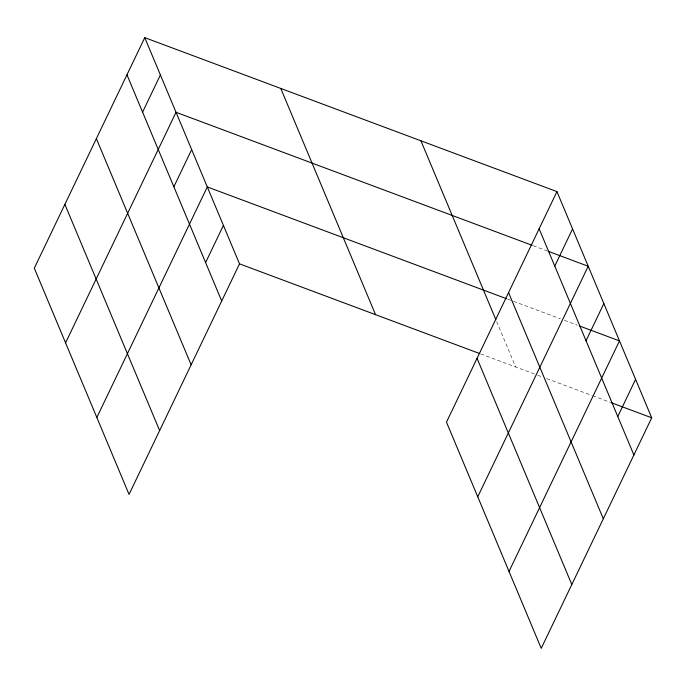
<?xml version="1.0" encoding="UTF-8"?>
<svg xmlns="http://www.w3.org/2000/svg" width="686" height="686" viewBox="0 0 686 686"><rect width="100%" height="100%" fill="white"/><g stroke="black" fill="none" stroke-linecap="round" stroke-linejoin="round"><path stroke-width="0.51" stroke-dasharray="3.43 2.57" d="M533.202 245.699L547.205 250.93M507.469 299.053L512.468 300.922M513.471 301.3L560.471 318.853M564.475 320.345L577.475 325.207M480.646 353.907L536.684 374.839M537.687 375.216L542.686 377.086M546.682 378.578L591.692 395.385M592.695 395.762L610.694 402.485M496.681 321.64L515.683 366.993"/><path stroke-width="1.03" d="M144.763 37.644L34.3 268.2L129.054 494.392L239.517 263.844L144.763 37.644L556.946 191.608L651.7 417.8L541.237 648.356L446.483 422.156L556.946 191.608M142.585 112.135L160.395 74.963M65.573 342.846L176.036 112.29L532.207 245.331M173.858 186.781L191.668 149.608M96.837 417.491L207.301 186.935L506.465 298.684M205.603 262.558L223.413 225.385M554.768 266.099L572.578 228.927M477.748 496.801L588.211 266.254L548.208 251.308M586.041 340.745L603.852 303.572M509.021 571.447L619.484 340.899L579.473 325.953M617.786 416.522L635.588 379.349M239.517 263.844L479.643 353.539M611.698 402.862L651.7 417.8M539.136 228.772L633.89 454.972M508.558 292.588L603.311 518.788M420.921 140.793L495.858 319.667M477.053 358.341L571.815 584.541M280.78 88.451L375.542 314.651M126.953 74.817L221.707 301.017M96.374 138.632L191.137 364.832M64.878 204.377L159.632 430.576"/></g></svg>
